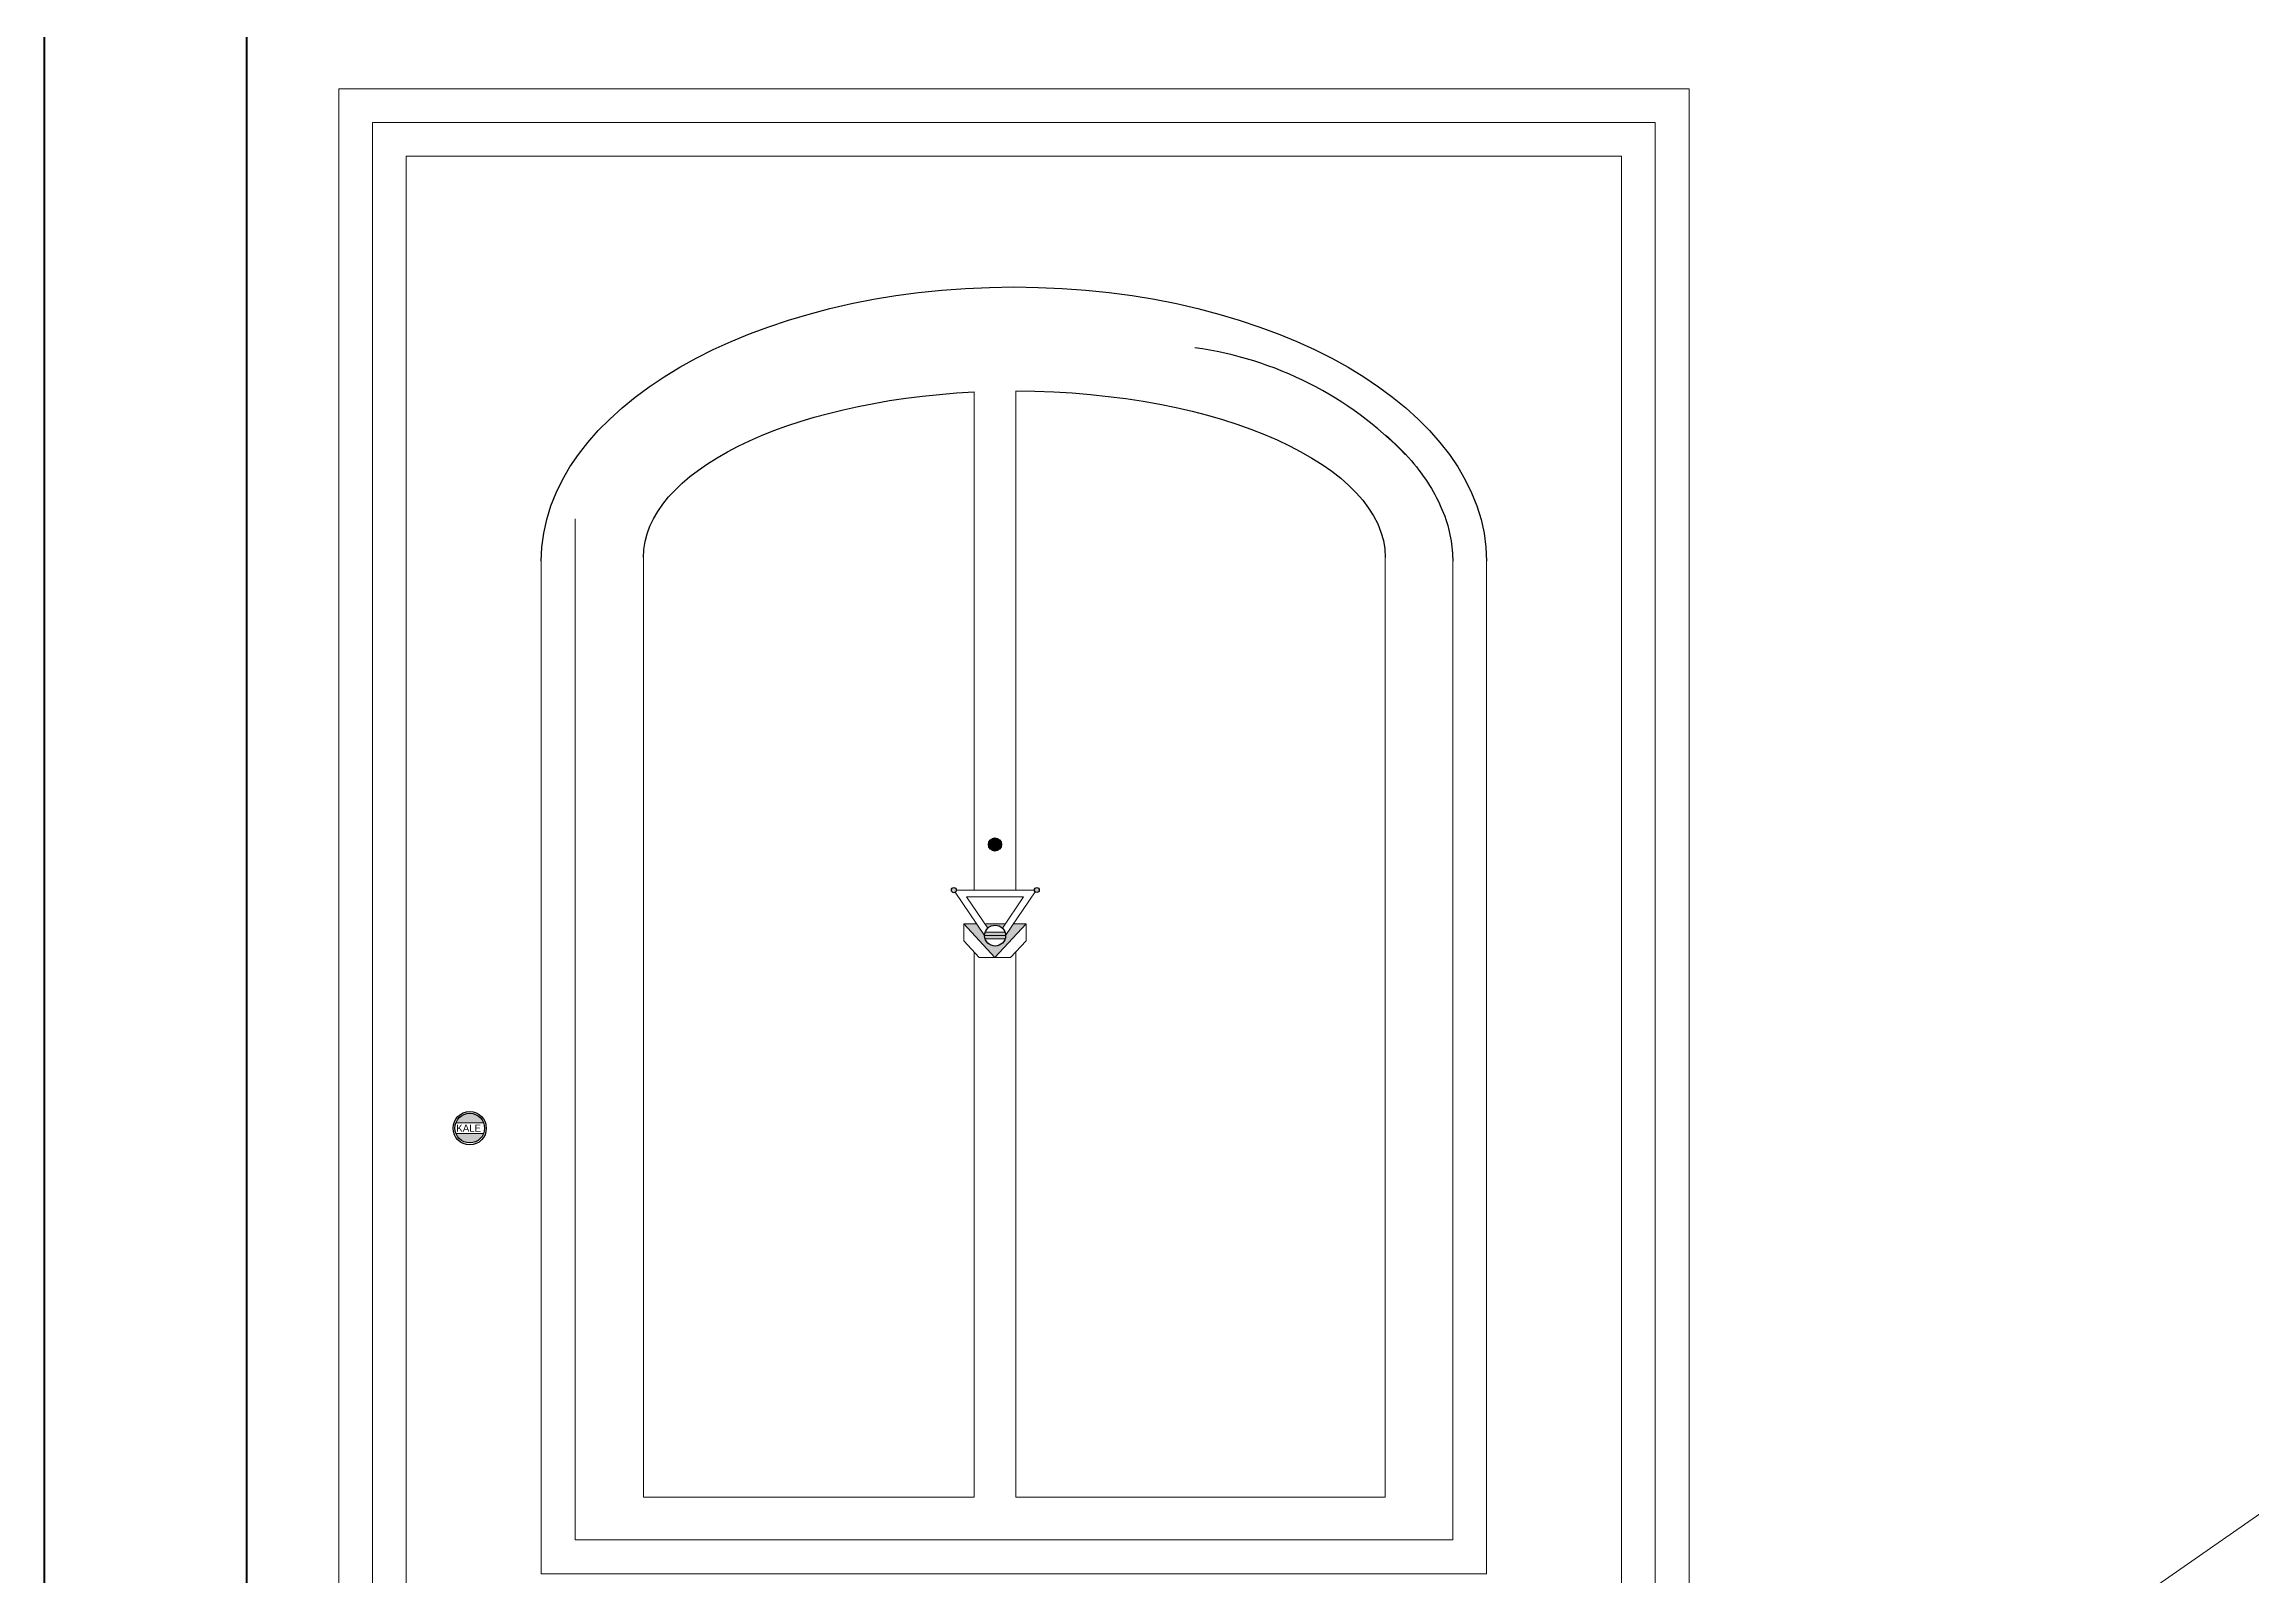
# Model space of a CAD drawing. Header units: millimetres. Extents: x 35860 to 71103, y -11298 to -8385.
# Drawn here: x 54812.1 to 54975.6, y -10078.6 to -9965.1 of the extents above; entities that cross this region are included whole.
import ezdxf

# ---------------------------------------------------------------- set-up
doc = ezdxf.new("R2010")
doc.units = ezdxf.units.MM
doc.header["$MEASUREMENT"] = 0
for name, color, linetype, lineweight in [('02', 2, 'Continuous', 20), ('03_Yazı', 1, 'Continuous', 30), ('07', 3, 'Continuous', 70)]:
    doc.layers.add(name, color=color, linetype=linetype, lineweight=lineweight)
doc.layers.add('OLC', color=254, linetype='Continuous')
doc.layers.add('P', color=7, linetype='Continuous')

msp = doc.modelspace()

# ---------------------------------------------------------------- hatches: boundary and pattern name
at = {"layer": 'OLC'}
msp.add_hatch(color=256, dxfattribs=at).paths.add_polyline_path([(54882.88, -10024.4, -1), (54882.12, -10024.4, -1)])
msp.add_hatch(color=256, dxfattribs=at).paths.add_polyline_path([(54882.88, -10024.4, -1), (54882.12, -10024.4, -1)])
msp.add_hatch(color=256, dxfattribs=at).paths.add_polyline_path([(54882.88, -10024.4, -1), (54882.12, -10024.4, -1)])
msp.add_hatch(color=256, dxfattribs=at).paths.add_polyline_path([(54882.88, -10024.4, -1), (54882.12, -10024.4, -1)])
msp.add_hatch(color=256, dxfattribs=at).paths.add_polyline_path([(54882.88, -10024.4, -1), (54882.12, -10024.4, -1)])
msp.add_hatch(color=256, dxfattribs=at).paths.add_polyline_path([(54882.88, -10024.4, -1), (54882.12, -10024.4, -1)])
msp.add_hatch(color=256, dxfattribs=at).paths.add_polyline_path([(54882.88, -10024.4, -1), (54882.12, -10024.4, -1)])
msp.add_hatch(color=256, dxfattribs=at).paths.add_polyline_path([(54882.88, -10024.4, -1), (54882.12, -10024.4, -1)])
msp.add_hatch(color=256, dxfattribs=at).paths.add_polyline_path([(54882.88, -10024.4, -1), (54882.12, -10024.4, -1)])
h = msp.add_hatch(color=256, dxfattribs=at)
h.paths.add_polyline_path([(54879.26, -10027.78, -1), (54879.65, -10027.78, -1)])
h.paths.add_polyline_path([(54885.42, -10027.77, -1.000005), (54885.79, -10027.77, -1.000005)])
h = msp.add_hatch(color=256, dxfattribs=at)
h.paths.add_polyline_path([(54879.26, -10027.78, -1), (54879.65, -10027.78, -1)])
h.paths.add_polyline_path([(54885.42, -10027.77, -1.000005), (54885.79, -10027.77, -1.000005)])
h = msp.add_hatch(color=256, dxfattribs=at)
h.paths.add_polyline_path([(54879.26, -10027.78, -1), (54879.65, -10027.78, -1)])
h.paths.add_polyline_path([(54885.42, -10027.77, -1.000005), (54885.79, -10027.77, -1.000005)])
h = msp.add_hatch(color=256, dxfattribs=at)
h.paths.add_polyline_path([(54880.19, -10030.28), (54881.14, -10030.28), (54881.73, -10031.15, 1), (54883.29, -10031.15), (54883.87, -10030.28), (54884.8, -10030.28), (54882.49, -10032.78)])
h.paths.add_polyline_path([(54881.96, -10030.6), (54881.75, -10030.28), (54883.27, -10030.28), (54883.05, -10030.6, 0.410146)], flags=17)
h.paths.add_polyline_path([(54881.78, -10030.9), (54883.24, -10030.9, -0.082185), (54883.29, -10031.15), (54881.73, -10031.15, -0.082185)], flags=17)
h.paths.add_polyline_path([(54881.73, -10031.15), (54883.29, -10031.15, -0.082185), (54883.24, -10031.4), (54881.78, -10031.4, -0.082185)], flags=16)
h = msp.add_hatch(color=256, dxfattribs=at)
h.paths.add_polyline_path([(54880.19, -10030.28), (54881.14, -10030.28), (54881.73, -10031.15, 1), (54883.29, -10031.15), (54883.87, -10030.28), (54884.8, -10030.28), (54882.49, -10032.78)])
h.paths.add_polyline_path([(54881.96, -10030.6), (54881.75, -10030.28), (54883.27, -10030.28), (54883.05, -10030.6, 0.410146)], flags=17)
h.paths.add_polyline_path([(54881.78, -10030.9), (54883.24, -10030.9, -0.082185), (54883.29, -10031.15), (54881.73, -10031.15, -0.082185)], flags=17)
h.paths.add_polyline_path([(54881.73, -10031.15), (54883.29, -10031.15, -0.082185), (54883.24, -10031.4), (54881.78, -10031.4, -0.082185)], flags=16)
h = msp.add_hatch(color=256, dxfattribs=at)
h.paths.add_polyline_path([(54880.19, -10030.28), (54881.14, -10030.28), (54881.73, -10031.15, 1), (54883.29, -10031.15), (54883.87, -10030.28), (54884.8, -10030.28), (54882.49, -10032.78)])
h.paths.add_polyline_path([(54881.96, -10030.6), (54881.75, -10030.28), (54883.27, -10030.28), (54883.05, -10030.6, 0.410146)], flags=17)
h.paths.add_polyline_path([(54881.78, -10030.9), (54883.24, -10030.9, -0.082185), (54883.29, -10031.15), (54881.73, -10031.15, -0.082185)], flags=17)
h.paths.add_polyline_path([(54881.73, -10031.15), (54883.29, -10031.15, -0.082185), (54883.24, -10031.4), (54881.78, -10031.4, -0.082185)], flags=16)
h = msp.add_hatch(color=256, dxfattribs=at)
h.paths.add_polyline_path([(54844.63, -10045.8, -0.689232), (54842.57, -10045.8)])
h.paths.add_polyline_path([(54842.57, -10045.01, -0.684046), (54844.62, -10045.01)])
h = msp.add_hatch(color=256, dxfattribs=at)
h.paths.add_polyline_path([(54844.63, -10045.8, -0.689232), (54842.57, -10045.8)])
h.paths.add_polyline_path([(54842.57, -10045.01, -0.684046), (54844.62, -10045.01)])
h = msp.add_hatch(color=256, dxfattribs=at)
h.paths.add_polyline_path([(54844.63, -10045.8, -0.689232), (54842.57, -10045.8)])
h.paths.add_polyline_path([(54842.57, -10045.01, -0.684046), (54844.62, -10045.01)])

# ---------------------------------------------------------------- linework, layer by layer
at = {"layer": '02'}
for p, q in [((54933.9, -9968.42), (54833.9, -9968.42)), ((54933.9, -9968.42), (54833.9, -9968.42)), ((54933.9, -9968.42), (54833.9, -9968.42)), ((54833.9, -9968.42), (54833.9, -10188.42)), ((54833.9, -9968.42), (54833.9, -10188.42)), ((54833.9, -9968.42), (54833.9, -10188.42)), ((54933.9, -9968.42), (54833.9, -9968.42)), ((54933.9, -9968.42), (54833.9, -9968.42)), ((54933.9, -9968.42), (54833.9, -9968.42)), ((54833.9, -9968.42), (54833.9, -10188.42)), ((54833.9, -9968.42), (54833.9, -10188.42)), ((54833.9, -9968.42), (54833.9, -10188.42)), ((54933.9, -9968.42), (54833.9, -9968.42)), ((54933.9, -9968.42), (54833.9, -9968.42)), ((54933.9, -9968.42), (54833.9, -9968.42)), ((54833.9, -9968.42), (54833.9, -10188.42)), ((54833.9, -9968.42), (54833.9, -10188.42)), ((54833.9, -9968.42), (54833.9, -10188.42)), ((54933.9, -9968.42), (54933.9, -10103.36)), ((54933.9, -9968.42), (54933.9, -10103.36)), ((54933.9, -9968.42), (54933.9, -10103.36)), ((54933.9, -9968.42), (54933.9, -10103.36)), ((54933.9, -9968.42), (54933.9, -10103.36)), ((54933.9, -9968.42), (54933.9, -10103.36)), ((54933.9, -10103.36), (54933.9, -9968.42)), ((54933.9, -10103.36), (54933.9, -9968.42)), ((54933.9, -10103.36), (54933.9, -9968.42)), ((54931.4, -9970.92), (54836.4, -9970.92)), ((54931.4, -9970.92), (54836.4, -9970.92)), ((54931.4, -9970.92), (54836.4, -9970.92)), ((54836.4, -9970.92), (54836.4, -10185.92)), ((54836.4, -9970.92), (54836.4, -10185.92)), ((54836.4, -9970.92), (54836.4, -10185.92)), ((54931.4, -9970.92), (54836.4, -9970.92)), ((54931.4, -9970.92), (54836.4, -9970.92)), ((54931.4, -9970.92), (54836.4, -9970.92)), ((54836.4, -9970.92), (54836.4, -10185.92)), ((54836.4, -9970.92), (54836.4, -10185.92)), ((54836.4, -9970.92), (54836.4, -10185.92)), ((54931.4, -9970.92), (54836.4, -9970.92)), ((54931.4, -9970.92), (54836.4, -9970.92)), ((54931.4, -9970.92), (54836.4, -9970.92)), ((54836.4, -9970.92), (54836.4, -10185.92)), ((54836.4, -9970.92), (54836.4, -10185.92)), ((54836.4, -9970.92), (54836.4, -10185.92)), ((54931.4, -10105.1), (54931.4, -9970.92)), ((54931.4, -10105.1), (54931.4, -9970.92)), ((54931.4, -10105.1), (54931.4, -9970.92)), ((54931.4, -10105.1), (54931.4, -9970.92)), ((54931.4, -10105.1), (54931.4, -9970.92)), ((54931.4, -10105.1), (54931.4, -9970.92)), ((54931.4, -10105.1), (54931.4, -9970.92)), ((54931.4, -10105.1), (54931.4, -9970.92)), ((54931.4, -10105.1), (54931.4, -9970.92)), ((54928.9, -9973.42), (54838.9, -9973.42)), ((54928.9, -9973.42), (54838.9, -9973.42)), ((54928.9, -9973.42), (54838.9, -9973.42)), ((54838.9, -9973.42), (54838.9, -10183.42)), ((54838.9, -9973.42), (54838.9, -10183.42)), ((54838.9, -9973.42), (54838.9, -10183.42)), ((54928.9, -9973.42), (54838.9, -9973.42)), ((54928.9, -9973.42), (54838.9, -9973.42)), ((54928.9, -9973.42), (54838.9, -9973.42)), ((54838.9, -9973.42), (54838.9, -10183.42)), ((54838.9, -9973.42), (54838.9, -10183.42)), ((54838.9, -9973.42), (54838.9, -10183.42)), ((54928.9, -9973.42), (54838.9, -9973.42)), ((54928.9, -9973.42), (54838.9, -9973.42)), ((54928.9, -9973.42), (54838.9, -9973.42)), ((54838.9, -9973.42), (54838.9, -10183.42)), ((54838.9, -9973.42), (54838.9, -10183.42)), ((54838.9, -9973.42), (54838.9, -10183.42)), ((54928.9, -10106.84), (54928.9, -9973.42)), ((54928.9, -10106.84), (54928.9, -9973.42)), ((54928.9, -10106.84), (54928.9, -9973.42)), ((54928.9, -10106.84), (54928.9, -9973.42)), ((54928.9, -10106.84), (54928.9, -9973.42)), ((54928.9, -10106.84), (54928.9, -9973.42)), ((54928.9, -10106.84), (54928.9, -9973.42)), ((54928.9, -10106.84), (54928.9, -9973.42)), ((54928.9, -10106.84), (54928.9, -9973.42)), ((54880.96, -9998.13), (54880.96, -9990.88)), ((54880.96, -9998.13), (54880.96, -9990.88)), ((54880.96, -9998.13), (54880.96, -9990.88)), ((54880.96, -9998.13), (54880.96, -9990.88)), ((54880.96, -9998.13), (54880.96, -9990.88)), ((54880.96, -9998.13), (54880.96, -9990.88)), ((54880.96, -9998.13), (54880.96, -9990.88)), ((54880.96, -9998.13), (54880.96, -9990.88)), ((54880.96, -9998.13), (54880.96, -9990.88)), ((54884.05, -9998.13), (54884.05, -9990.81)), ((54884.05, -9998.13), (54884.05, -9990.81)), ((54884.05, -9998.13), (54884.05, -9990.81)), ((54884.05, -9998.13), (54884.05, -9990.81)), ((54884.05, -9998.13), (54884.05, -9990.81)), ((54884.05, -9998.13), (54884.05, -9990.81)), ((54884.05, -9998.13), (54884.05, -9990.81)), ((54884.05, -9998.13), (54884.05, -9990.81)), ((54884.05, -9998.13), (54884.05, -9990.81)), ((54880.96, -10003.13), (54880.96, -9998.13)), ((54880.96, -10003.13), (54880.96, -9998.13)), ((54880.96, -10003.13), (54880.96, -9998.13)), ((54880.96, -10003.13), (54880.96, -9998.13)), ((54880.96, -10003.13), (54880.96, -9998.13)), ((54880.96, -10003.13), (54880.96, -9998.13)), ((54880.96, -10003.13), (54880.96, -9998.13)), ((54880.96, -10003.13), (54880.96, -9998.13)), ((54880.96, -10003.13), (54880.96, -9998.13)), ((54884.05, -10003.13), (54884.05, -9998.13)), ((54884.05, -10003.13), (54884.05, -9998.13)), ((54884.05, -10003.13), (54884.05, -9998.13)), ((54884.05, -10003.13), (54884.05, -9998.13)), ((54884.05, -10003.13), (54884.05, -9998.13)), ((54884.05, -10003.13), (54884.05, -9998.13)), ((54884.05, -10003.13), (54884.05, -9998.13)), ((54884.05, -10003.13), (54884.05, -9998.13)), ((54884.05, -10003.13), (54884.05, -9998.13)), ((54851.4, -10000.28), (54851.4, -10075.92)), ((54851.4, -10000.28), (54851.4, -10075.92)), ((54851.4, -10000.28), (54851.4, -10075.92)), ((54848.9, -10003.42), (54848.9, -10078.42)), ((54848.9, -10003.42), (54848.9, -10078.42)), ((54848.9, -10003.42), (54848.9, -10078.42)), ((54848.9, -10003.42), (54848.9, -10078.42)), ((54848.9, -10003.42), (54848.9, -10078.42)), ((54848.9, -10003.42), (54848.9, -10078.42)), ((54848.9, -10003.42), (54848.9, -10078.42)), ((54848.9, -10003.42), (54848.9, -10078.42)), ((54848.9, -10003.42), (54848.9, -10078.42)), ((54851.4, -10003.42), (54851.4, -10075.92)), ((54851.4, -10003.42), (54851.4, -10075.92)), ((54851.4, -10003.42), (54851.4, -10075.92)), ((54851.4, -10003.42), (54851.4, -10075.92)), ((54851.4, -10003.42), (54851.4, -10075.92)), ((54851.4, -10003.42), (54851.4, -10075.92)), ((54856.46, -10072.74), (54856.46, -10003.13)), ((54856.46, -10072.74), (54856.46, -10003.13)), ((54856.46, -10072.74), (54856.46, -10003.13)), ((54856.46, -10072.74), (54856.46, -10003.13)), ((54856.46, -10072.74), (54856.46, -10003.13)), ((54856.46, -10072.74), (54856.46, -10003.13)), ((54856.46, -10072.74), (54856.46, -10003.13)), ((54856.46, -10072.74), (54856.46, -10003.13)), ((54856.46, -10072.74), (54856.46, -10003.13)), ((54880.96, -10003.13), (54880.96, -10027.78)), ((54880.96, -10003.13), (54880.96, -10017.78)), ((54880.96, -10003.13), (54880.96, -10017.78)), ((54880.96, -10003.13), (54880.96, -10027.78)), ((54880.96, -10003.13), (54880.96, -10027.78)), ((54880.96, -10003.13), (54880.96, -10017.78)), ((54880.96, -10003.13), (54880.96, -10027.78)), ((54880.96, -10003.13), (54880.96, -10017.78)), ((54880.96, -10003.13), (54880.96, -10017.78)), ((54880.96, -10003.13), (54880.96, -10027.78)), ((54880.96, -10003.13), (54880.96, -10027.78)), ((54880.96, -10003.13), (54880.96, -10017.78)), ((54880.96, -10003.13), (54880.96, -10027.78)), ((54880.96, -10003.13), (54880.96, -10017.78)), ((54880.96, -10003.13), (54880.96, -10017.78)), ((54880.96, -10003.13), (54880.96, -10027.78)), ((54880.96, -10003.13), (54880.96, -10027.78)), ((54880.96, -10003.13), (54880.96, -10017.78)), ((54884.05, -10027.78), (54884.05, -10003.13)), ((54884.05, -10017.78), (54884.05, -10003.13)), ((54884.05, -10017.78), (54884.05, -10003.13)), ((54884.05, -10027.78), (54884.05, -10003.13)), ((54884.05, -10027.78), (54884.05, -10003.13)), ((54884.05, -10017.78), (54884.05, -10003.13)), ((54884.05, -10027.78), (54884.05, -10003.13)), ((54884.05, -10017.78), (54884.05, -10003.13)), ((54884.05, -10017.78), (54884.05, -10003.13)), ((54884.05, -10027.78), (54884.05, -10003.13)), ((54884.05, -10027.78), (54884.05, -10003.13)), ((54884.05, -10017.78), (54884.05, -10003.13)), ((54884.05, -10027.78), (54884.05, -10003.13)), ((54884.05, -10017.78), (54884.05, -10003.13)), ((54884.05, -10017.78), (54884.05, -10003.13)), ((54884.05, -10027.78), (54884.05, -10003.13)), ((54884.05, -10027.78), (54884.05, -10003.13)), ((54884.05, -10017.78), (54884.05, -10003.13)), ((54911.39, -10003.13), (54911.39, -10072.74)), ((54911.39, -10003.13), (54911.39, -10072.74)), ((54911.39, -10003.13), (54911.39, -10072.74)), ((54911.39, -10003.13), (54911.39, -10072.74)), ((54911.39, -10003.13), (54911.39, -10072.74)), ((54911.39, -10003.13), (54911.39, -10072.74)), ((54911.39, -10003.13), (54911.39, -10072.74)), ((54911.39, -10003.13), (54911.39, -10072.74)), ((54911.39, -10003.13), (54911.39, -10072.74)), ((54916.4, -10075.92), (54916.4, -10003.42)), ((54916.4, -10075.92), (54916.4, -10003.42)), ((54916.4, -10075.92), (54916.4, -10003.42)), ((54916.4, -10075.92), (54916.4, -10003.42)), ((54916.4, -10075.92), (54916.4, -10003.42)), ((54916.4, -10075.92), (54916.4, -10003.42)), ((54916.4, -10075.92), (54916.4, -10003.42)), ((54916.4, -10075.92), (54916.4, -10003.42)), ((54916.4, -10075.92), (54916.4, -10003.42)), ((54918.9, -10078.42), (54918.9, -10003.42)), ((54918.9, -10078.42), (54918.9, -10003.42)), ((54918.9, -10078.42), (54918.9, -10003.42)), ((54918.9, -10078.42), (54918.9, -10003.42)), ((54918.9, -10078.42), (54918.9, -10003.42)), ((54918.9, -10078.42), (54918.9, -10003.42)), ((54918.9, -10078.42), (54918.9, -10003.42)), ((54918.9, -10078.42), (54918.9, -10003.42)), ((54918.9, -10078.42), (54918.9, -10003.42)), ((54922.42, -10111.35), (55074.58, -10005.55)), ((54881.73, -10031.15), (54879.56, -10027.93)), ((54881.73, -10031.15), (54879.56, -10027.93)), ((54881.73, -10031.15), (54879.56, -10027.93)), ((54881.73, -10031.15), (54879.56, -10027.93)), ((54881.73, -10031.15), (54879.56, -10027.93)), ((54881.73, -10031.15), (54879.56, -10027.93)), ((54881.73, -10031.15), (54879.56, -10027.93)), ((54881.73, -10031.15), (54879.56, -10027.93)), ((54881.73, -10031.15), (54879.56, -10027.93)), ((54879.65, -10027.78), (54880.96, -10027.78)), ((54879.65, -10027.78), (54880.96, -10027.78)), ((54879.65, -10027.78), (54880.96, -10027.78)), ((54879.65, -10027.78), (54880.96, -10027.78)), ((54879.65, -10027.78), (54880.96, -10027.78)), ((54879.65, -10027.78), (54880.96, -10027.78)), ((54879.65, -10027.78), (54880.96, -10027.78)), ((54879.65, -10027.78), (54880.96, -10027.78)), ((54879.65, -10027.78), (54880.96, -10027.78)), ((54880.06, -10027.78), (54880.06, -10027.78)), ((54880.06, -10027.78), (54880.06, -10027.78)), ((54880.06, -10027.78), (54880.06, -10027.78)), ((54880.06, -10027.78), (54880.06, -10027.78)), ((54880.06, -10027.78), (54880.06, -10027.78)), ((54880.06, -10027.78), (54880.06, -10027.78)), ((54880.06, -10027.78), (54880.06, -10027.78)), ((54880.06, -10027.78), (54880.06, -10027.78)), ((54880.06, -10027.78), (54880.06, -10027.78)), ((54884.61, -10028.28), (54880.4, -10028.28)), ((54881.96, -10030.6), (54880.4, -10028.28)), ((54881.96, -10030.6), (54880.4, -10028.28)), ((54884.61, -10028.28), (54880.4, -10028.28)), ((54884.61, -10028.28), (54880.4, -10028.28)), ((54881.96, -10030.6), (54880.4, -10028.28)), ((54884.61, -10028.28), (54880.4, -10028.28)), ((54881.96, -10030.6), (54880.4, -10028.28)), ((54881.96, -10030.6), (54880.4, -10028.28)), ((54884.61, -10028.28), (54880.4, -10028.28)), ((54884.61, -10028.28), (54880.4, -10028.28)), ((54881.96, -10030.6), (54880.4, -10028.28)), ((54884.61, -10028.28), (54880.4, -10028.28)), ((54881.96, -10030.6), (54880.4, -10028.28)), ((54881.96, -10030.6), (54880.4, -10028.28)), ((54884.61, -10028.28), (54880.4, -10028.28)), ((54884.61, -10028.28), (54880.4, -10028.28)), ((54881.96, -10030.6), (54880.4, -10028.28)), ((54884.05, -10027.78), (54880.96, -10027.78)), ((54884.05, -10027.78), (54880.96, -10027.78)), ((54884.05, -10027.78), (54880.96, -10027.78)), ((54884.05, -10027.78), (54880.96, -10027.78)), ((54884.05, -10027.78), (54880.96, -10027.78)), ((54884.05, -10027.78), (54880.96, -10027.78)), ((54884.05, -10027.78), (54880.96, -10027.78)), ((54884.05, -10027.78), (54880.96, -10027.78)), ((54884.05, -10027.78), (54880.96, -10027.78)), ((54884.61, -10028.28), (54883.05, -10030.6)), ((54884.61, -10028.28), (54883.05, -10030.6)), ((54884.61, -10028.28), (54883.05, -10030.6)), ((54884.61, -10028.28), (54883.05, -10030.6)), ((54884.61, -10028.28), (54883.05, -10030.6)), ((54884.61, -10028.28), (54883.05, -10030.6)), ((54884.61, -10028.28), (54883.05, -10030.6)), ((54884.61, -10028.28), (54883.05, -10030.6)), ((54884.61, -10028.28), (54883.05, -10030.6)), ((54885.47, -10027.9), (54883.29, -10031.15)), ((54885.47, -10027.9), (54883.29, -10031.15)), ((54885.47, -10027.9), (54883.29, -10031.15)), ((54885.47, -10027.9), (54883.29, -10031.15)), ((54885.47, -10027.9), (54883.29, -10031.15)), ((54885.47, -10027.9), (54883.29, -10031.15)), ((54885.47, -10027.9), (54883.29, -10031.15)), ((54885.47, -10027.9), (54883.29, -10031.15)), ((54885.47, -10027.9), (54883.29, -10031.15)), ((54884.05, -10027.78), (54885.42, -10027.78)), ((54884.05, -10027.78), (54885.42, -10027.78)), ((54884.05, -10027.78), (54885.42, -10027.78)), ((54884.05, -10027.78), (54885.42, -10027.78)), ((54884.05, -10027.78), (54885.42, -10027.78)), ((54884.05, -10027.78), (54885.42, -10027.78)), ((54884.05, -10027.78), (54885.42, -10027.78)), ((54884.05, -10027.78), (54885.42, -10027.78)), ((54884.05, -10027.78), (54885.42, -10027.78)), ((54884.95, -10027.78), (54884.94, -10027.78)), ((54884.95, -10027.78), (54884.94, -10027.78)), ((54884.95, -10027.78), (54884.94, -10027.78)), ((54884.95, -10027.78), (54884.94, -10027.78)), ((54884.95, -10027.78), (54884.94, -10027.78)), ((54884.95, -10027.78), (54884.94, -10027.78)), ((54884.95, -10027.78), (54884.94, -10027.78)), ((54884.95, -10027.78), (54884.94, -10027.78)), ((54884.95, -10027.78), (54884.94, -10027.78)), ((54882.49, -10032.78), (54880.19, -10030.28)), ((54881.14, -10030.28), (54880.19, -10030.28)), ((54880.19, -10030.28), (54880.19, -10031.53)), ((54882.49, -10032.78), (54880.19, -10030.28)), ((54880.19, -10030.28), (54880.19, -10031.53)), ((54881.14, -10030.28), (54880.19, -10030.28)), ((54882.49, -10032.78), (54880.19, -10030.28)), ((54881.14, -10030.28), (54880.19, -10030.28)), ((54880.19, -10030.28), (54880.19, -10031.53)), ((54882.49, -10032.78), (54880.19, -10030.28)), ((54881.14, -10030.28), (54880.19, -10030.28)), ((54880.19, -10030.28), (54880.19, -10031.53)), ((54882.49, -10032.78), (54880.19, -10030.28)), ((54880.19, -10030.28), (54880.19, -10031.53)), ((54881.14, -10030.28), (54880.19, -10030.28)), ((54882.49, -10032.78), (54880.19, -10030.28)), ((54881.14, -10030.28), (54880.19, -10030.28)), ((54880.19, -10030.28), (54880.19, -10031.53)), ((54882.49, -10032.78), (54880.19, -10030.28)), ((54881.14, -10030.28), (54880.19, -10030.28)), ((54880.19, -10030.28), (54880.19, -10031.53)), ((54882.49, -10032.78), (54880.19, -10030.28)), ((54880.19, -10030.28), (54880.19, -10031.53)), ((54881.14, -10030.28), (54880.19, -10030.28)), ((54882.49, -10032.78), (54880.19, -10030.28)), ((54881.14, -10030.28), (54880.19, -10030.28)), ((54880.19, -10030.28), (54880.19, -10031.53)), ((54883.27, -10030.28), (54881.75, -10030.28)), ((54883.27, -10030.28), (54881.75, -10030.28)), ((54883.27, -10030.28), (54881.75, -10030.28)), ((54883.27, -10030.28), (54881.75, -10030.28)), ((54883.27, -10030.28), (54881.75, -10030.28)), ((54883.27, -10030.28), (54881.75, -10030.28)), ((54883.27, -10030.28), (54881.75, -10030.28)), ((54883.27, -10030.28), (54881.75, -10030.28)), ((54883.27, -10030.28), (54881.75, -10030.28)), ((54884.8, -10030.28), (54882.49, -10032.78)), ((54884.8, -10030.28), (54882.49, -10032.78)), ((54884.8, -10030.28), (54882.49, -10032.78)), ((54884.8, -10030.28), (54882.49, -10032.78)), ((54884.8, -10030.28), (54882.49, -10032.78)), ((54884.8, -10030.28), (54882.49, -10032.78)), ((54884.8, -10030.28), (54882.49, -10032.78)), ((54884.8, -10030.28), (54882.49, -10032.78)), ((54884.8, -10030.28), (54882.49, -10032.78)), ((54884.8, -10030.28), (54883.87, -10030.28)), ((54884.8, -10030.28), (54883.87, -10030.28)), ((54884.8, -10030.28), (54883.87, -10030.28)), ((54884.8, -10030.28), (54883.87, -10030.28)), ((54884.8, -10030.28), (54883.87, -10030.28)), ((54884.8, -10030.28), (54883.87, -10030.28)), ((54884.8, -10030.28), (54883.87, -10030.28)), ((54884.8, -10030.28), (54883.87, -10030.28)), ((54884.8, -10030.28), (54883.87, -10030.28)), ((54884.8, -10031.53), (54884.8, -10030.28)), ((54884.8, -10031.53), (54884.8, -10030.28)), ((54884.8, -10031.53), (54884.8, -10030.28)), ((54884.8, -10031.53), (54884.8, -10030.28)), ((54884.8, -10031.53), (54884.8, -10030.28)), ((54884.8, -10031.53), (54884.8, -10030.28)), ((54884.8, -10031.53), (54884.8, -10030.28)), ((54884.8, -10031.53), (54884.8, -10030.28)), ((54884.8, -10031.53), (54884.8, -10030.28)), ((54880.19, -10031.53), (54881.34, -10032.77)), ((54880.19, -10031.53), (54881.34, -10032.77)), ((54880.19, -10031.53), (54881.34, -10032.77)), ((54880.19, -10031.53), (54881.34, -10032.77)), ((54880.19, -10031.53), (54881.34, -10032.77)), ((54880.19, -10031.53), (54881.34, -10032.77)), ((54880.19, -10031.53), (54881.34, -10032.77)), ((54880.19, -10031.53), (54881.34, -10032.77)), ((54880.19, -10031.53), (54881.34, -10032.77)), ((54883.29, -10031.15), (54881.73, -10031.15)), ((54883.29, -10031.15), (54881.73, -10031.15)), ((54883.29, -10031.15), (54881.73, -10031.15)), ((54883.29, -10031.15), (54881.73, -10031.15)), ((54883.29, -10031.15), (54881.73, -10031.15)), ((54883.29, -10031.15), (54881.73, -10031.15)), ((54883.29, -10031.15), (54881.73, -10031.15)), ((54883.29, -10031.15), (54881.73, -10031.15)), ((54883.29, -10031.15), (54881.73, -10031.15)), ((54883.24, -10030.9), (54881.78, -10030.9)), ((54883.24, -10030.9), (54881.78, -10030.9)), ((54883.24, -10030.9), (54881.78, -10030.9)), ((54883.24, -10030.9), (54881.78, -10030.9)), ((54883.24, -10030.9), (54881.78, -10030.9)), ((54883.24, -10030.9), (54881.78, -10030.9)), ((54883.24, -10030.9), (54881.78, -10030.9)), ((54883.24, -10030.9), (54881.78, -10030.9)), ((54883.24, -10030.9), (54881.78, -10030.9)), ((54883.24, -10031.4), (54881.78, -10031.4)), ((54883.24, -10031.4), (54881.78, -10031.4)), ((54883.24, -10031.4), (54881.78, -10031.4)), ((54883.24, -10031.4), (54881.78, -10031.4)), ((54883.24, -10031.4), (54881.78, -10031.4)), ((54883.24, -10031.4), (54881.78, -10031.4)), ((54883.24, -10031.4), (54881.78, -10031.4)), ((54883.24, -10031.4), (54881.78, -10031.4)), ((54883.24, -10031.4), (54881.78, -10031.4)), ((54884.8, -10031.53), (54883.65, -10032.78)), ((54884.8, -10031.53), (54883.65, -10032.78)), ((54884.8, -10031.53), (54883.65, -10032.78)), ((54884.8, -10031.53), (54883.65, -10032.78)), ((54884.8, -10031.53), (54883.65, -10032.78)), ((54884.8, -10031.53), (54883.65, -10032.78)), ((54884.8, -10031.53), (54883.65, -10032.78)), ((54884.8, -10031.53), (54883.65, -10032.78)), ((54884.8, -10031.53), (54883.65, -10032.78)), ((54880.96, -10032.35), (54880.96, -10072.74)), ((54880.96, -10032.35), (54880.96, -10072.74)), ((54880.96, -10032.35), (54880.96, -10072.74)), ((54880.96, -10032.35), (54880.96, -10072.74)), ((54880.96, -10032.35), (54880.96, -10072.74)), ((54880.96, -10032.35), (54880.96, -10072.74)), ((54880.96, -10032.35), (54880.96, -10072.74)), ((54880.96, -10032.35), (54880.96, -10072.74)), ((54880.96, -10032.35), (54880.96, -10072.74)), ((54880.96, -10032.78), (54880.96, -10032.78)), ((54880.96, -10032.78), (54880.96, -10032.78)), ((54880.96, -10032.78), (54880.96, -10032.78)), ((54880.96, -10032.78), (54880.96, -10032.78)), ((54880.96, -10032.78), (54880.96, -10032.78)), ((54880.96, -10032.78), (54880.96, -10032.78)), ((54880.96, -10032.78), (54880.96, -10032.78)), ((54880.96, -10032.78), (54880.96, -10032.78)), ((54880.96, -10032.78), (54880.96, -10032.78)), ((54882.49, -10032.78), (54881.34, -10032.77)), ((54883.65, -10032.78), (54881.34, -10032.77)), ((54883.65, -10032.78), (54881.34, -10032.77)), ((54882.49, -10032.78), (54881.34, -10032.77)), ((54882.49, -10032.78), (54881.34, -10032.77)), ((54883.65, -10032.78), (54881.34, -10032.77)), ((54882.49, -10032.78), (54881.34, -10032.77)), ((54883.65, -10032.78), (54881.34, -10032.77)), ((54883.65, -10032.78), (54881.34, -10032.77)), ((54882.49, -10032.78), (54881.34, -10032.77)), ((54882.49, -10032.78), (54881.34, -10032.77)), ((54883.65, -10032.78), (54881.34, -10032.77)), ((54882.49, -10032.78), (54881.34, -10032.77)), ((54883.65, -10032.78), (54881.34, -10032.77)), ((54883.65, -10032.78), (54881.34, -10032.77)), ((54882.49, -10032.78), (54881.34, -10032.77)), ((54882.49, -10032.78), (54881.34, -10032.77)), ((54883.65, -10032.78), (54881.34, -10032.77)), ((54884.05, -10072.74), (54884.05, -10032.34)), ((54884.05, -10072.74), (54884.05, -10032.34)), ((54884.05, -10072.74), (54884.05, -10032.34)), ((54884.05, -10072.74), (54884.05, -10032.34)), ((54884.05, -10072.74), (54884.05, -10032.34)), ((54884.05, -10072.74), (54884.05, -10032.34)), ((54884.05, -10072.74), (54884.05, -10032.34)), ((54884.05, -10072.74), (54884.05, -10032.34)), ((54884.05, -10072.74), (54884.05, -10032.34)), ((54884.05, -10032.78), (54884.05, -10032.78)), ((54884.05, -10032.78), (54884.05, -10032.78)), ((54884.05, -10032.78), (54884.05, -10032.78)), ((54884.05, -10032.78), (54884.05, -10032.78)), ((54884.05, -10032.78), (54884.05, -10032.78)), ((54884.05, -10032.78), (54884.05, -10032.78)), ((54884.05, -10032.78), (54884.05, -10032.78)), ((54884.05, -10032.78), (54884.05, -10032.78)), ((54884.05, -10032.78), (54884.05, -10032.78)), ((54844.62, -10045.01), (54842.57, -10045.01)), ((54844.62, -10045.01), (54842.57, -10045.01)), ((54844.62, -10045.01), (54842.57, -10045.01)), ((54844.63, -10045.8), (54842.57, -10045.8)), ((54844.63, -10045.8), (54842.57, -10045.8)), ((54844.63, -10045.8), (54842.57, -10045.8)), ((54880.96, -10072.74), (54856.46, -10072.74)), ((54880.96, -10072.74), (54856.46, -10072.74)), ((54880.96, -10072.74), (54856.46, -10072.74)), ((54880.96, -10072.74), (54856.46, -10072.74)), ((54880.96, -10072.74), (54856.46, -10072.74)), ((54880.96, -10072.74), (54856.46, -10072.74)), ((54880.96, -10072.74), (54856.46, -10072.74)), ((54880.96, -10072.74), (54856.46, -10072.74)), ((54880.96, -10072.74), (54856.46, -10072.74)), ((54911.39, -10072.74), (54884.05, -10072.74)), ((54911.39, -10072.74), (54884.05, -10072.74)), ((54911.39, -10072.74), (54884.05, -10072.74)), ((54911.39, -10072.74), (54884.05, -10072.74)), ((54911.39, -10072.74), (54884.05, -10072.74)), ((54911.39, -10072.74), (54884.05, -10072.74)), ((54911.39, -10072.74), (54884.05, -10072.74)), ((54911.39, -10072.74), (54884.05, -10072.74)), ((54911.39, -10072.74), (54884.05, -10072.74)), ((54851.4, -10075.92), (54916.4, -10075.92)), ((54851.4, -10075.92), (54916.4, -10075.92)), ((54851.4, -10075.92), (54916.4, -10075.92)), ((54851.4, -10075.92), (54916.4, -10075.92)), ((54851.4, -10075.92), (54916.4, -10075.92)), ((54851.4, -10075.92), (54916.4, -10075.92)), ((54851.4, -10075.92), (54916.4, -10075.92)), ((54851.4, -10075.92), (54916.4, -10075.92)), ((54851.4, -10075.92), (54916.4, -10075.92)), ((54848.9, -10078.42), (54918.9, -10078.42)), ((54848.9, -10078.42), (54918.9, -10078.42)), ((54848.9, -10078.42), (54918.9, -10078.42)), ((54848.9, -10078.42), (54918.9, -10078.42)), ((54848.9, -10078.42), (54918.9, -10078.42)), ((54848.9, -10078.42), (54918.9, -10078.42)), ((54848.9, -10078.42), (54918.9, -10078.42)), ((54848.9, -10078.42), (54918.9, -10078.42)), ((54848.9, -10078.42), (54918.9, -10078.42))]:
    msp.add_line(p, q, dxfattribs=at)
at = {"layer": '07'}
for p, q in [((54812.08, -9963.42), (54812.08, -10188.42)), ((54827.08, -9963.42), (54827.08, -10188.42))]:
    msp.add_line(p, q, dxfattribs=at)
at = {"layer": 'OLC'}
for centre, radius in [((54843.6, -10045.42), 1.23), ((54843.6, -10045.42), 1.23), ((54843.6, -10045.42), 1.23), ((54843.6, -10045.41), 1.1), ((54843.6, -10045.41), 1.1), ((54843.6, -10045.41), 1.1)]:
    msp.add_circle(centre, radius, dxfattribs=at)
at = {"layer": 'P'}
for centre, radius in [((54882.5, -10024.4), 0.483), ((54882.5, -10024.4), 0.483), ((54882.5, -10024.4), 0.483), ((54882.5, -10024.4), 0.483), ((54882.5, -10024.4), 0.483), ((54882.5, -10024.4), 0.483), ((54882.5, -10024.4), 0.483), ((54882.5, -10024.4), 0.483), ((54882.5, -10024.4), 0.483), ((54882.5, -10024.4), 0.433), ((54882.5, -10024.4), 0.433), ((54882.5, -10024.4), 0.433), ((54882.5, -10024.4), 0.433), ((54882.5, -10024.4), 0.433), ((54882.5, -10024.4), 0.433), ((54882.5, -10024.4), 0.433), ((54882.5, -10024.4), 0.433), ((54882.5, -10024.4), 0.433), ((54882.5, -10024.4), 0.383), ((54882.5, -10024.4), 0.383), ((54882.5, -10024.4), 0.383), ((54882.5, -10024.4), 0.383), ((54882.5, -10024.4), 0.383), ((54882.5, -10024.4), 0.383), ((54882.5, -10024.4), 0.383), ((54882.5, -10024.4), 0.383), ((54882.5, -10024.4), 0.383), ((54879.46, -10027.78), 0.191), ((54879.46, -10027.78), 0.191), ((54879.46, -10027.78), 0.191), ((54879.46, -10027.78), 0.191), ((54879.46, -10027.78), 0.191), ((54879.46, -10027.78), 0.191), ((54879.46, -10027.78), 0.191), ((54879.46, -10027.78), 0.191), ((54879.46, -10027.78), 0.191), ((54885.6, -10027.77), 0.182), ((54885.6, -10027.77), 0.182), ((54885.6, -10027.77), 0.182), ((54885.6, -10027.77), 0.182), ((54885.6, -10027.77), 0.182), ((54885.6, -10027.77), 0.182), ((54885.6, -10027.77), 0.182), ((54885.6, -10027.77), 0.182), ((54885.6, -10027.77), 0.182), ((54882.51, -10031.15), 0.776), ((54882.51, -10031.15), 0.776), ((54882.51, -10031.15), 0.776), ((54882.51, -10031.15), 0.776), ((54882.51, -10031.15), 0.776), ((54882.51, -10031.15), 0.776), ((54882.51, -10031.15), 0.776), ((54882.51, -10031.15), 0.776), ((54882.51, -10031.15), 0.776)]:
    msp.add_circle(centre, radius, dxfattribs=at)
msp.add_arc((54893.72, -10014.01), 26.64, 43.9419, 82.2671, dxfattribs=at)
msp.add_arc((54893.72, -10014.01), 26.64, 43.9419, 82.2671, dxfattribs=at)
msp.add_arc((54893.72, -10014.01), 26.64, 43.9419, 82.2671, dxfattribs=at)
at = {"layer": 'P', "extrusion": (0, 0, -1)}
for centre, major_axis, ratio, start_param, end_param in [((54883.9, -10003.42), (35, 0), 0.580502, 3.141593, 6.283185), ((54883.9, -10003.42), (35, 0), 0.580502, 3.141593, 6.283185), ((54883.9, -10003.42), (35, 0), 0.580502, 3.141593, 6.283185), ((54883.9, -10003.42), (35, 0), 0.580502, 3.141593, 6.283185), ((54883.9, -10003.42), (35, 0), 0.580502, 3.141593, 6.283185), ((54883.9, -10003.42), (35, 0), 0.580502, 3.141593, 6.283185), ((54883.9, -10003.42), (35, 0), 0.580502, 3.141593, 6.283185), ((54883.9, -10003.42), (35, 0), 0.580502, 3.141593, 6.283185), ((54883.9, -10003.42), (35, 0), 0.580502, 3.141593, 6.283185), ((54883.93, -10003.13), (27.47, 0), 0.448678, 3.141593, 4.603951), ((54883.93, -10003.13), (27.47, 0), 0.448678, 3.141593, 4.603951), ((54883.93, -10003.13), (27.47, 0), 0.448678, 3.141593, 4.603951), ((54883.93, -10003.13), (27.47, 0), 0.448678, 3.141593, 4.603951), ((54883.93, -10003.13), (27.47, 0), 0.448678, 3.141593, 4.603951), ((54883.93, -10003.13), (27.47, 0), 0.448678, 3.141593, 4.603951), ((54883.93, -10003.13), (27.47, 0), 0.448678, 3.141593, 4.603951), ((54883.93, -10003.13), (27.47, 0), 0.448678, 3.141593, 4.603951), ((54883.93, -10003.13), (27.47, 0), 0.448678, 3.141593, 4.603951), ((54883.93, -10003.13), (27.47, 0), 0.448678, 4.716718, 6.283185), ((54883.93, -10003.13), (27.47, 0), 0.448678, 4.716718, 6.283185), ((54883.93, -10003.13), (27.47, 0), 0.448678, 4.716718, 6.283185), ((54883.93, -10003.13), (27.47, 0), 0.448678, 4.716718, 6.283185), ((54883.93, -10003.13), (27.47, 0), 0.448678, 4.716718, 6.283185), ((54883.93, -10003.13), (27.47, 0), 0.448678, 4.716718, 6.283185), ((54883.93, -10003.13), (27.47, 0), 0.448678, 4.716718, 6.283185), ((54883.93, -10003.13), (27.47, 0), 0.448678, 4.716718, 6.283185), ((54883.93, -10003.13), (27.47, 0), 0.448678, 4.716718, 6.283185)]:
    msp.add_ellipse(centre, major_axis=major_axis, ratio=ratio, start_param=start_param, end_param=end_param, dxfattribs=at)
at = {"layer": 'P'}
msp.add_open_spline([(54911.39, -9994.05), (54912.12, -9994.68), (54912.77, -9995.33), (54914.36, -9997.18), (54915.12, -9998.41), (54916.13, -10000.85), (54916.38, -10002.06), (54916.4, -10003.32), (54916.4, -10003.37), (54916.4, -10003.42)], degree=3, knots=[5.695958, 5.695958, 5.695958, 5.695958, 5.8209846, 5.8209846, 6.0471189, 6.0471189, 6.2732531, 6.2732531, 6.2831853, 6.2831853, 6.2831853, 6.2831853], dxfattribs=at)
msp.add_open_spline([(54911.39, -9994.05), (54912.12, -9994.68), (54912.77, -9995.33), (54914.36, -9997.18), (54915.12, -9998.41), (54916.13, -10000.85), (54916.38, -10002.06), (54916.4, -10003.32), (54916.4, -10003.37), (54916.4, -10003.42)], degree=3, knots=[5.695958, 5.695958, 5.695958, 5.695958, 5.8209846, 5.8209846, 6.0471189, 6.0471189, 6.2732531, 6.2732531, 6.2831853, 6.2831853, 6.2831853, 6.2831853], dxfattribs=at)
msp.add_open_spline([(54911.39, -9994.05), (54912.12, -9994.68), (54912.77, -9995.33), (54914.36, -9997.18), (54915.12, -9998.41), (54916.13, -10000.85), (54916.38, -10002.06), (54916.4, -10003.32), (54916.4, -10003.37), (54916.4, -10003.42)], degree=3, knots=[5.695958, 5.695958, 5.695958, 5.695958, 5.8209846, 5.8209846, 6.0471189, 6.0471189, 6.2732531, 6.2732531, 6.2831853, 6.2831853, 6.2831853, 6.2831853], dxfattribs=at)

# ---------------------------------------------------------------- texts
at = {"layer": '03_Yazı'}
msp.add_text('KALE', height=0.535, dxfattribs=at).set_placement((54842.61, -10045.68))
msp.add_text('KALE', height=0.535, dxfattribs=at).set_placement((54842.61, -10045.68))
msp.add_text('KALE', height=0.535, dxfattribs=at).set_placement((54842.61, -10045.68))

doc.saveas('drawing.dxf')
